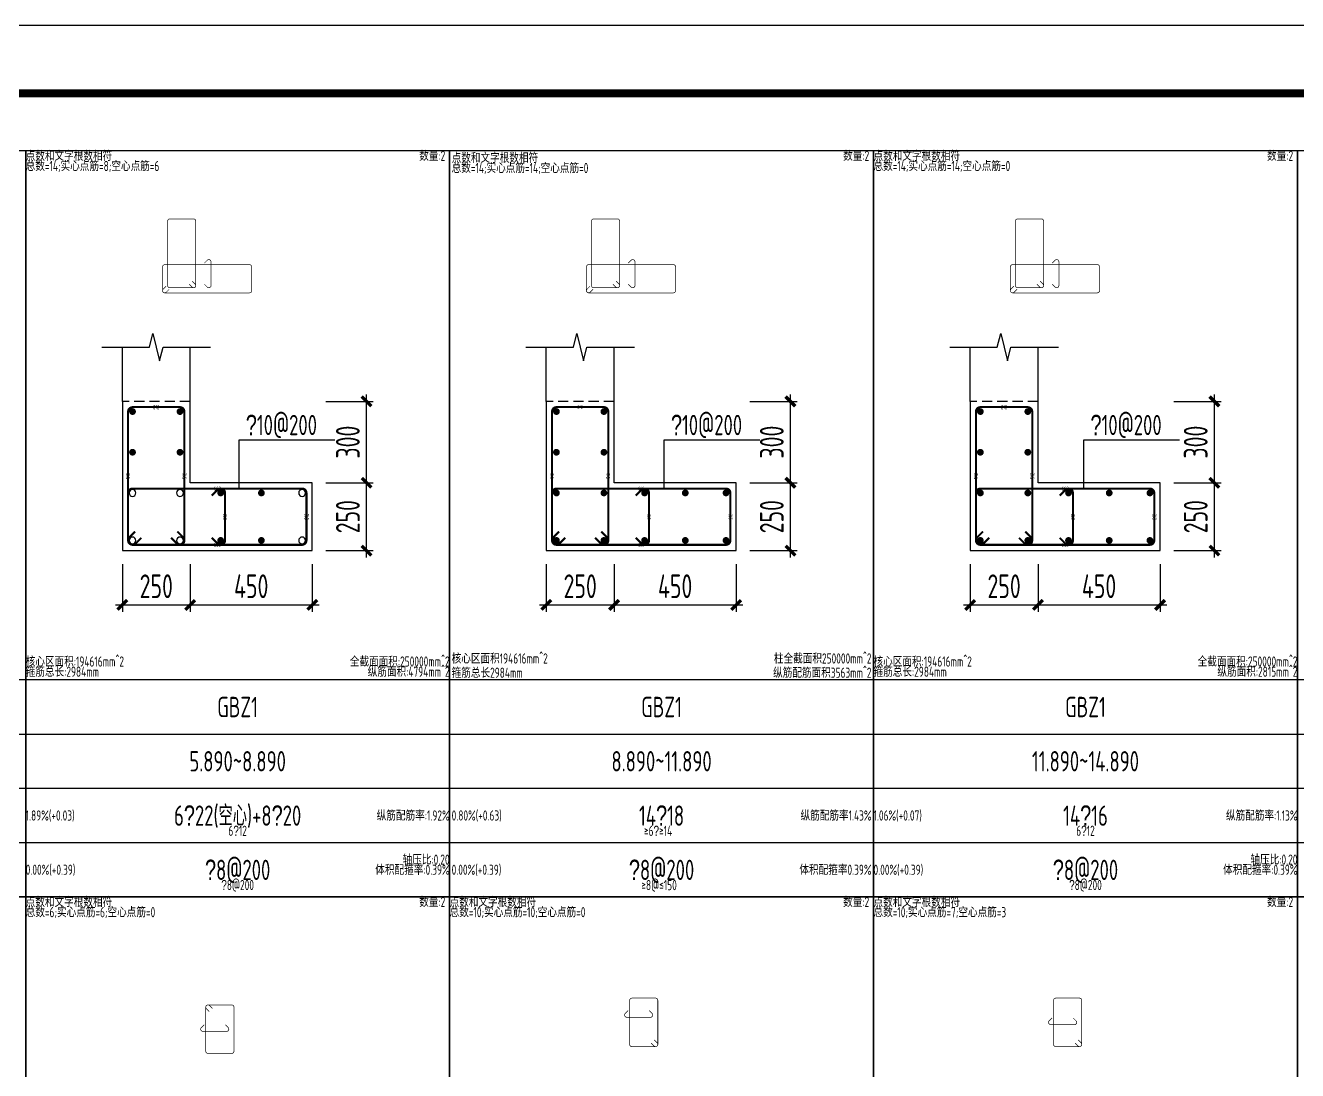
# Model space of a CAD drawing. Extents: x 154268 to 5133249, y -1832900 to 601179.
# Drawn here: x 547174 to 565929, y 585631 to 601038 of the extents above; entities that cross this region are included whole.
import ezdxf
from ezdxf.enums import TextEntityAlignment as Align

# ---------------------------------------------------------------- set-up
doc = ezdxf.new("R2010")
doc.units = 0
doc.header["$LTSCALE"] = 1000
doc.linetypes.add('DASHED', pattern=[0.75, 0.5, -0.25])
for name, color, linetype, plot in [('_TSZ_PLOT_MARK', 1, 'Continuous', False), ('墙柱归并数量', 8, 'Continuous', False), ('墙柱箍筋长度', 3, 'Continuous', False), ('墙柱配筋校核数据', 34, 'Continuous', False)]:
    doc.layers.add(name, color=color, linetype=linetype, plot=plot)
for name, color, linetype in [('A-ANNO-TITLE', 3, 'Continuous'), ('TAB', 7, 'Continuous'), ('TAB_TEXT', 7, 'Continuous'), ('THIN', 7, 'Continuous'), ('WALL_DE', 7, 'Continuous'), ('WCOL_DE', 7, 'Continuous'), ('WCOL_DE_DIM', 3, 'Continuous'), ('WCOL_DE_REIND', 1, 'Continuous'), ('WCOL_DE_REINL', 1, 'Continuous'), ('墙单独标注', 1, 'Continuous')]:
    doc.layers.add(name, color=color, linetype=linetype)
doc.styles.add('TSSD_Dimension', font='tssdeng.shx', dxfattribs={"width": 0.7, "bigfont": 'Hztxt.shx'})
doc.styles.add('TSSD_Label', font='tssdeng.shx', dxfattribs={"width": 0.7, "bigfont": 'hztxt.shx'})
doc.styles.add('tssd_rein', font='tssdeng.shx', dxfattribs={"width": 0.7, "bigfont": 'hztxt.shx'})
doc.dimstyles.new('TSSD_25_100_WCOLU_DIM', dxfattribs={"dimtxt": 350, "dimasz": 100, "dimexe": 100, "dimexo": 200, "dimgap": 100, "dimtad": 1, "dimdec": 0, "dimlfac": 0.25, "dimzin": 0, "dimdsep": 46, "dimtxsty": 'TSSD_Dimension', "dimblk": 'ARCHTICK', "dimcen": 0, "dimdle": 100, "dimclrt": 7, "dimadec": 0, "dimazin": 0, "dimtfac": 1, "dimtdec": 0, "dimtix": 1, "dimtmove": 2, "dimatfit": 3, "dimfxl": 1, "dimtolj": 1, "dimtzin": 0, "dimarcsym": 0})

# ---------------------------------------------------------------- blocks, each defined once
blk = doc.blocks.new('_ArchTick')
at = {"color": 0, "linetype": 'ByBlock', "const_width": 0.5}
blk.add_lwpolyline([(-0.71, -0.71), (0.71, 0.71)], dxfattribs=at)
blk = doc.blocks.new('*D3374')
at = {"layer": 'Defpoints', "color": 0, "transparency": 16777216}
for p in [(551403, 594296), (552203, 594296), (551403, 593296)]:
    blk.add_point(p, dxfattribs=at)
at = {"layer": 'WCOL_DE_DIM', "color": 0, "lineweight": -2, "transparency": 16777216}
for p, q in [((552203, 593196), (552203, 594396)), ((551603, 594296), (552303, 594296)), ((551603, 593296), (552303, 593296))]:
    blk.add_line(p, q, dxfattribs=at)
at = {"layer": 'WCOL_DE_DIM', "color": 0, "lineweight": -2, "transparency": 16777216, "xscale": 100, "yscale": 100, "zscale": 100}
for p, rotation in [((552203, 594296), 90), ((552203, 593296), 270)]:
    blk.add_blockref('_ArchTick', p, dxfattribs=dict(at, rotation=rotation))
at = {"layer": 'WCOL_DE_DIM', "color": 7, "transparency": 16777216, "insert": (551928, 593796), "char_height": 350, "attachment_point": 5, "rotation": 90, "style": 'TSSD_Dimension'}
blk.add_mtext('\\A1;250', dxfattribs=at)
blk = doc.blocks.new('*D3375')
at = {"layer": 'Defpoints', "color": 0, "transparency": 16777216}
for p in [(551403, 595496), (552203, 595496), (551403, 594296)]:
    blk.add_point(p, dxfattribs=at)
at = {"layer": 'WCOL_DE_DIM', "color": 0, "lineweight": -2, "transparency": 16777216}
for p, q in [((551603, 595496), (552303, 595496)), ((552203, 594196), (552203, 595596)), ((551603, 594296), (552303, 594296))]:
    blk.add_line(p, q, dxfattribs=at)
at = {"layer": 'WCOL_DE_DIM', "color": 0, "lineweight": -2, "transparency": 16777216, "xscale": 100, "yscale": 100, "zscale": 100}
for p, rotation in [((552203, 595496), 90), ((552203, 594296), 270)]:
    blk.add_blockref('_ArchTick', p, dxfattribs=dict(at, rotation=rotation))
at = {"layer": 'WCOL_DE_DIM', "color": 7, "transparency": 16777216, "insert": (551928, 594896), "char_height": 350, "attachment_point": 5, "rotation": 90, "style": 'TSSD_Dimension'}
blk.add_mtext('\\A1;300', dxfattribs=at)
blk = doc.blocks.new('*D3376')
at = {"layer": 'Defpoints', "color": 0, "transparency": 16777216}
for p in [(548603, 593296), (549603, 593296), (549603, 592496)]:
    blk.add_point(p, dxfattribs=at)
at = {"layer": 'WCOL_DE_DIM', "color": 0, "lineweight": -2, "transparency": 16777216}
for p, q in [((548603, 593096), (548603, 592396)), ((549603, 593096), (549603, 592396)), ((548503, 592496), (549703, 592496))]:
    blk.add_line(p, q, dxfattribs=at)
at = {"layer": 'WCOL_DE_DIM', "color": 0, "lineweight": -2, "transparency": 16777216, "xscale": 100, "yscale": 100, "zscale": 100, "rotation": 180}
blk.add_blockref('_ArchTick', (548603, 592496), dxfattribs=at)
at = {"layer": 'WCOL_DE_DIM', "color": 0, "lineweight": -2, "transparency": 16777216, "xscale": 100, "yscale": 100, "zscale": 100}
blk.add_blockref('_ArchTick', (549603, 592496), dxfattribs=at)
at = {"layer": 'WCOL_DE_DIM', "color": 7, "transparency": 16777216, "insert": (549103, 592771), "char_height": 350, "attachment_point": 5, "style": 'TSSD_Dimension'}
blk.add_mtext('\\A1;250', dxfattribs=at)
blk = doc.blocks.new('*D3377')
at = {"layer": 'Defpoints', "color": 0, "transparency": 16777216}
for p in [(549603, 593296), (551403, 593296), (551403, 592496)]:
    blk.add_point(p, dxfattribs=at)
at = {"layer": 'WCOL_DE_DIM', "color": 0, "lineweight": -2, "transparency": 16777216}
for p, q in [((549603, 593096), (549603, 592396)), ((551403, 593096), (551403, 592396)), ((549503, 592496), (551503, 592496))]:
    blk.add_line(p, q, dxfattribs=at)
at = {"layer": 'WCOL_DE_DIM', "color": 0, "lineweight": -2, "transparency": 16777216, "xscale": 100, "yscale": 100, "zscale": 100, "rotation": 180}
blk.add_blockref('_ArchTick', (549603, 592496), dxfattribs=at)
at = {"layer": 'WCOL_DE_DIM', "color": 0, "lineweight": -2, "transparency": 16777216, "xscale": 100, "yscale": 100, "zscale": 100}
blk.add_blockref('_ArchTick', (551403, 592496), dxfattribs=at)
at = {"layer": 'WCOL_DE_DIM', "color": 7, "transparency": 16777216, "insert": (550503, 592771), "char_height": 350, "attachment_point": 5, "style": 'TSSD_Dimension'}
blk.add_mtext('\\A1;450', dxfattribs=at)
blk = doc.blocks.new('*D3410')
at = {"layer": 'Defpoints', "color": 0, "transparency": 16777216}
for p in [(557653, 594296), (558453, 594296), (557653, 593296)]:
    blk.add_point(p, dxfattribs=at)
at = {"layer": 'WCOL_DE_DIM', "color": 0, "lineweight": -2, "transparency": 16777216}
for p, q in [((558453, 593196), (558453, 594396)), ((557853, 594296), (558553, 594296)), ((557853, 593296), (558553, 593296))]:
    blk.add_line(p, q, dxfattribs=at)
at = {"layer": 'WCOL_DE_DIM', "color": 0, "lineweight": -2, "transparency": 16777216, "xscale": 100, "yscale": 100, "zscale": 100}
for p, rotation in [((558453, 594296), 90), ((558453, 593296), 270)]:
    blk.add_blockref('_ArchTick', p, dxfattribs=dict(at, rotation=rotation))
at = {"layer": 'WCOL_DE_DIM', "color": 7, "transparency": 16777216, "insert": (558178, 593796), "char_height": 350, "attachment_point": 5, "rotation": 90, "style": 'TSSD_Dimension'}
blk.add_mtext('\\A1;250', dxfattribs=at)
blk = doc.blocks.new('*D3411')
at = {"layer": 'Defpoints', "color": 0, "transparency": 16777216}
for p in [(557653, 595496), (558453, 595496), (557653, 594296)]:
    blk.add_point(p, dxfattribs=at)
at = {"layer": 'WCOL_DE_DIM', "color": 0, "lineweight": -2, "transparency": 16777216}
for p, q in [((557853, 595496), (558553, 595496)), ((558453, 594196), (558453, 595596)), ((557853, 594296), (558553, 594296))]:
    blk.add_line(p, q, dxfattribs=at)
at = {"layer": 'WCOL_DE_DIM', "color": 0, "lineweight": -2, "transparency": 16777216, "xscale": 100, "yscale": 100, "zscale": 100}
for p, rotation in [((558453, 595496), 90), ((558453, 594296), 270)]:
    blk.add_blockref('_ArchTick', p, dxfattribs=dict(at, rotation=rotation))
at = {"layer": 'WCOL_DE_DIM', "color": 7, "transparency": 16777216, "insert": (558178, 594896), "char_height": 350, "attachment_point": 5, "rotation": 90, "style": 'TSSD_Dimension'}
blk.add_mtext('\\A1;300', dxfattribs=at)
blk = doc.blocks.new('*D3412')
at = {"layer": 'Defpoints', "color": 0, "transparency": 16777216}
for p in [(554853, 593296), (555853, 593296), (555853, 592496)]:
    blk.add_point(p, dxfattribs=at)
at = {"layer": 'WCOL_DE_DIM', "color": 0, "lineweight": -2, "transparency": 16777216}
for p, q in [((554853, 593096), (554853, 592396)), ((555853, 593096), (555853, 592396)), ((554753, 592496), (555953, 592496))]:
    blk.add_line(p, q, dxfattribs=at)
at = {"layer": 'WCOL_DE_DIM', "color": 0, "lineweight": -2, "transparency": 16777216, "xscale": 100, "yscale": 100, "zscale": 100, "rotation": 180}
blk.add_blockref('_ArchTick', (554853, 592496), dxfattribs=at)
at = {"layer": 'WCOL_DE_DIM', "color": 0, "lineweight": -2, "transparency": 16777216, "xscale": 100, "yscale": 100, "zscale": 100}
blk.add_blockref('_ArchTick', (555853, 592496), dxfattribs=at)
at = {"layer": 'WCOL_DE_DIM', "color": 7, "transparency": 16777216, "insert": (555353, 592771), "char_height": 350, "attachment_point": 5, "style": 'TSSD_Dimension'}
blk.add_mtext('\\A1;250', dxfattribs=at)
blk = doc.blocks.new('*D3413')
at = {"layer": 'Defpoints', "color": 0, "transparency": 16777216}
for p in [(555853, 593296), (557653, 593296), (557653, 592496)]:
    blk.add_point(p, dxfattribs=at)
at = {"layer": 'WCOL_DE_DIM', "color": 0, "lineweight": -2, "transparency": 16777216}
for p, q in [((555853, 593096), (555853, 592396)), ((557653, 593096), (557653, 592396)), ((555753, 592496), (557753, 592496))]:
    blk.add_line(p, q, dxfattribs=at)
at = {"layer": 'WCOL_DE_DIM', "color": 0, "lineweight": -2, "transparency": 16777216, "xscale": 100, "yscale": 100, "zscale": 100, "rotation": 180}
blk.add_blockref('_ArchTick', (555853, 592496), dxfattribs=at)
at = {"layer": 'WCOL_DE_DIM', "color": 0, "lineweight": -2, "transparency": 16777216, "xscale": 100, "yscale": 100, "zscale": 100}
blk.add_blockref('_ArchTick', (557653, 592496), dxfattribs=at)
at = {"layer": 'WCOL_DE_DIM', "color": 7, "transparency": 16777216, "insert": (556753, 592771), "char_height": 350, "attachment_point": 5, "style": 'TSSD_Dimension'}
blk.add_mtext('\\A1;450', dxfattribs=at)
blk = doc.blocks.new('*D3452')
at = {"layer": 'Defpoints', "color": 0, "transparency": 16777216}
for p in [(563903, 594296), (564703, 594296), (563903, 593296)]:
    blk.add_point(p, dxfattribs=at)
at = {"layer": 'WCOL_DE_DIM', "color": 0, "lineweight": -2, "transparency": 16777216}
for p, q in [((564703, 593196), (564703, 594396)), ((564103, 594296), (564803, 594296)), ((564103, 593296), (564803, 593296))]:
    blk.add_line(p, q, dxfattribs=at)
at = {"layer": 'WCOL_DE_DIM', "color": 0, "lineweight": -2, "transparency": 16777216, "xscale": 100, "yscale": 100, "zscale": 100}
for p, rotation in [((564703, 594296), 90), ((564703, 593296), 270)]:
    blk.add_blockref('_ArchTick', p, dxfattribs=dict(at, rotation=rotation))
at = {"layer": 'WCOL_DE_DIM', "color": 7, "transparency": 16777216, "insert": (564428, 593796), "char_height": 350, "attachment_point": 5, "rotation": 90, "style": 'TSSD_Dimension'}
blk.add_mtext('\\A1;250', dxfattribs=at)
blk = doc.blocks.new('*D3453')
at = {"layer": 'Defpoints', "color": 0, "transparency": 16777216}
for p in [(563903, 595496), (564703, 595496), (563903, 594296)]:
    blk.add_point(p, dxfattribs=at)
at = {"layer": 'WCOL_DE_DIM', "color": 0, "lineweight": -2, "transparency": 16777216}
for p, q in [((564103, 595496), (564803, 595496)), ((564703, 594196), (564703, 595596)), ((564103, 594296), (564803, 594296))]:
    blk.add_line(p, q, dxfattribs=at)
at = {"layer": 'WCOL_DE_DIM', "color": 0, "lineweight": -2, "transparency": 16777216, "xscale": 100, "yscale": 100, "zscale": 100}
for p, rotation in [((564703, 595496), 90), ((564703, 594296), 270)]:
    blk.add_blockref('_ArchTick', p, dxfattribs=dict(at, rotation=rotation))
at = {"layer": 'WCOL_DE_DIM', "color": 7, "transparency": 16777216, "insert": (564428, 594896), "char_height": 350, "attachment_point": 5, "rotation": 90, "style": 'TSSD_Dimension'}
blk.add_mtext('\\A1;300', dxfattribs=at)
blk = doc.blocks.new('*D3454')
at = {"layer": 'Defpoints', "color": 0, "transparency": 16777216}
for p in [(561103, 593296), (562103, 593296), (562103, 592496)]:
    blk.add_point(p, dxfattribs=at)
at = {"layer": 'WCOL_DE_DIM', "color": 0, "lineweight": -2, "transparency": 16777216}
for p, q in [((561103, 593096), (561103, 592396)), ((562103, 593096), (562103, 592396)), ((561003, 592496), (562203, 592496))]:
    blk.add_line(p, q, dxfattribs=at)
at = {"layer": 'WCOL_DE_DIM', "color": 0, "lineweight": -2, "transparency": 16777216, "xscale": 100, "yscale": 100, "zscale": 100, "rotation": 180}
blk.add_blockref('_ArchTick', (561103, 592496), dxfattribs=at)
at = {"layer": 'WCOL_DE_DIM', "color": 0, "lineweight": -2, "transparency": 16777216, "xscale": 100, "yscale": 100, "zscale": 100}
blk.add_blockref('_ArchTick', (562103, 592496), dxfattribs=at)
at = {"layer": 'WCOL_DE_DIM', "color": 7, "transparency": 16777216, "insert": (561603, 592771), "char_height": 350, "attachment_point": 5, "style": 'TSSD_Dimension'}
blk.add_mtext('\\A1;250', dxfattribs=at)
blk = doc.blocks.new('*D3455')
at = {"layer": 'Defpoints', "color": 0, "transparency": 16777216}
for p in [(562103, 593296), (563903, 593296), (563903, 592496)]:
    blk.add_point(p, dxfattribs=at)
at = {"layer": 'WCOL_DE_DIM', "color": 0, "lineweight": -2, "transparency": 16777216}
for p, q in [((562103, 593096), (562103, 592396)), ((563903, 593096), (563903, 592396)), ((562003, 592496), (564003, 592496))]:
    blk.add_line(p, q, dxfattribs=at)
at = {"layer": 'WCOL_DE_DIM', "color": 0, "lineweight": -2, "transparency": 16777216, "xscale": 100, "yscale": 100, "zscale": 100, "rotation": 180}
blk.add_blockref('_ArchTick', (562103, 592496), dxfattribs=at)
at = {"layer": 'WCOL_DE_DIM', "color": 0, "lineweight": -2, "transparency": 16777216, "xscale": 100, "yscale": 100, "zscale": 100}
blk.add_blockref('_ArchTick', (563903, 592496), dxfattribs=at)
at = {"layer": 'WCOL_DE_DIM', "color": 7, "transparency": 16777216, "insert": (563003, 592771), "char_height": 350, "attachment_point": 5, "style": 'TSSD_Dimension'}
blk.add_mtext('\\A1;450', dxfattribs=at)

msp = doc.modelspace()

# ---------------------------------------------------------------- linework, layer by layer
at = {"layer": '_TSZ_PLOT_MARK'}
msp.add_lwpolyline([(528403.6, 541638.3), (612503.6, 541638.3), (612503.6, 601038.3), (528403.6, 601038.3)], close=True, dxfattribs=at)
at = {"layer": 'A-ANNO-TITLE'}
msp.add_lwpolyline([(528403.6, 541638.3), (612503.6, 541638.3), (612503.6, 601038.3), (528403.6, 601038.3)], close=True, dxfattribs=at)
at = {"layer": 'A-ANNO-TITLE', "const_width": 120}
msp.add_lwpolyline([(530903.6, 542638.3), (611503.6, 542638.3), (611503.6, 600038.3), (530903.6, 600038.3)], close=True, dxfattribs=at)
at = {"layer": 'Defpoints', "linetype": 'Continuous'}
msp.add_lwpolyline([(530903.6, 600038.3), (605053.6, 600038.3), (605053.6, 542788.3), (530903.6, 542788.3)], close=True, dxfattribs=at)
at = {"layer": 'TAB'}
for points in [[(540927.7, 588191.3), (547177.7, 588191.3), (547177.7, 599191.3), (540927.7, 599191.3), (540927.7, 588191.3), (540927.7, 588991.3), (547177.7, 588991.3), (547177.7, 589791.3), (540927.7, 589791.3), (540927.7, 590591.3), (547177.7, 590591.3), (547177.7, 591391.3), (540927.7, 591391.3)], [(547177.7, 588191.3), (553427.7, 588191.3), (553427.7, 599191.3), (547177.7, 599191.3), (547177.7, 588191.3), (547177.7, 588991.3), (553427.7, 588991.3), (553427.7, 589791.3), (547177.7, 589791.3), (547177.7, 590591.3), (553427.7, 590591.3), (553427.7, 591391.3), (547177.7, 591391.3)], [(553427.7, 588191.3), (559677.7, 588191.3), (559677.7, 599191.3), (553427.7, 599191.3), (553427.7, 588191.3), (553427.7, 588991.3), (559677.7, 588991.3), (559677.7, 589791.3), (553427.7, 589791.3), (553427.7, 590591.3), (559677.7, 590591.3), (559677.7, 591391.3), (553427.7, 591391.3)], [(559677.7, 588191.3), (565927.7, 588191.3), (565927.7, 599191.3), (559677.7, 599191.3), (559677.7, 588191.3), (559677.7, 588991.3), (565927.7, 588991.3), (565927.7, 589791.3), (559677.7, 589791.3), (559677.7, 590591.3), (565927.7, 590591.3), (565927.7, 591391.3), (559677.7, 591391.3)], [(565927.7, 588191.3), (572177.7, 588191.3), (572177.7, 599191.3), (565927.7, 599191.3), (565927.7, 588191.3), (565927.7, 588991.3), (572177.7, 588991.3), (572177.7, 589791.3), (565927.7, 589791.3), (565927.7, 590591.3), (572177.7, 590591.3), (572177.7, 591391.3), (565927.7, 591391.3)], [(540927.7, 577191.3), (547177.7, 577191.3), (547177.7, 588191.3), (540927.7, 588191.3), (540927.7, 577191.3), (540927.7, 577991.3), (547177.7, 577991.3), (547177.7, 578791.3), (540927.7, 578791.3), (540927.7, 579591.3), (547177.7, 579591.3), (547177.7, 580391.3), (540927.7, 580391.3)], [(547177.7, 577191.3), (553427.7, 577191.3), (553427.7, 588191.3), (547177.7, 588191.3), (547177.7, 577191.3), (547177.7, 577991.3), (553427.7, 577991.3), (553427.7, 578791.3), (547177.7, 578791.3), (547177.7, 579591.3), (553427.7, 579591.3), (553427.7, 580391.3), (547177.7, 580391.3)], [(553427.7, 577191.3), (559677.7, 577191.3), (559677.7, 588191.3), (553427.7, 588191.3), (553427.7, 577191.3), (553427.7, 577991.3), (559677.7, 577991.3), (559677.7, 578791.3), (553427.7, 578791.3), (553427.7, 579591.3), (559677.7, 579591.3), (559677.7, 580391.3), (553427.7, 580391.3)], [(559677.7, 577191.3), (565927.7, 577191.3), (565927.7, 588191.3), (559677.7, 588191.3), (559677.7, 577191.3), (559677.7, 577991.3), (565927.7, 577991.3), (565927.7, 578791.3), (559677.7, 578791.3), (559677.7, 579591.3), (565927.7, 579591.3), (565927.7, 580391.3), (559677.7, 580391.3)], [(565927.7, 577191.3), (572177.7, 577191.3), (572177.7, 588191.3), (565927.7, 588191.3), (565927.7, 577191.3), (565927.7, 577991.3), (572177.7, 577991.3), (572177.7, 578791.3), (565927.7, 578791.3), (565927.7, 579591.3), (572177.7, 579591.3), (572177.7, 580391.3), (565927.7, 580391.3)]]:
    msp.add_lwpolyline(points, dxfattribs=at)
at = {"layer": 'THIN'}
for points in [[(548302.7, 596296.3), (549002.7, 596296.3), (549052.7, 596496.3), (549152.7, 596096.3), (549202.7, 596296.3), (549902.7, 596296.3)], [(554552.7, 596296.3), (555252.7, 596296.3), (555302.7, 596496.3), (555402.7, 596096.3), (555452.7, 596296.3), (556152.7, 596296.3)], [(560802.7, 596296.3), (561502.7, 596296.3), (561552.7, 596496.3), (561652.7, 596096.3), (561702.7, 596296.3), (562402.7, 596296.3)]]:
    msp.add_lwpolyline(points, dxfattribs=at)
at = {"layer": 'WALL_DE'}
for p, q in [((548602.7, 595496.3), (548602.7, 596296.3)), ((549602.7, 595496.3), (549602.7, 596296.3)), ((554852.7, 595496.3), (554852.7, 596296.3)), ((555852.7, 595496.3), (555852.7, 596296.3)), ((561102.7, 595496.3), (561102.7, 596296.3)), ((562102.7, 595496.3), (562102.7, 596296.3)), ((548602.7, 595496.3), (548602.7, 593296.3)), ((549602.7, 594296.3), (549602.7, 595496.3)), ((554852.7, 595496.3), (554852.7, 593296.3)), ((555852.7, 594296.3), (555852.7, 595496.3)), ((561102.7, 595496.3), (561102.7, 593296.3)), ((562102.7, 594296.3), (562102.7, 595496.3)), ((551402.7, 594296.3), (549602.7, 594296.3)), ((551402.7, 593296.3), (551402.7, 594296.3)), ((557652.7, 594296.3), (555852.7, 594296.3)), ((557652.7, 593296.3), (557652.7, 594296.3)), ((563902.7, 594296.3), (562102.7, 594296.3)), ((563902.7, 593296.3), (563902.7, 594296.3)), ((548602.7, 593296.3), (551402.7, 593296.3)), ((554852.7, 593296.3), (557652.7, 593296.3)), ((561102.7, 593296.3), (563902.7, 593296.3))]:
    msp.add_line(p, q, dxfattribs=at)
at = {"layer": 'WCOL_DE', "linetype": 'DASHED', "ltscale": 0.3}
for points in [[(548602.7, 593296.3), (551402.7, 593296.3), (551402.7, 594296.3), (549602.7, 594296.3), (549602.7, 595496.3), (548602.7, 595496.3)], [(554852.7, 593296.3), (557652.7, 593296.3), (557652.7, 594296.3), (555852.7, 594296.3), (555852.7, 595496.3), (554852.7, 595496.3)], [(561102.7, 593296.3), (563902.7, 593296.3), (563902.7, 594296.3), (562102.7, 594296.3), (562102.7, 595496.3), (561102.7, 595496.3)]]:
    msp.add_lwpolyline(points, close=True, dxfattribs=at)
at = {"layer": 'WCOL_DE_REIND', "const_width": 50}
for points in [[(548752.7, 595321.3, 1), (548752.7, 595371.3, 1), (548752.7, 595321.3, 1)], [(549452.7, 595321.3, 1), (549452.7, 595371.3, 1), (549452.7, 595321.3, 1)], [(555002.7, 595321.3, 1), (555002.7, 595371.3, 1), (555002.7, 595321.3, 1)], [(555702.7, 595321.3, 1), (555702.7, 595371.3, 1), (555702.7, 595321.3, 1)], [(561252.7, 595321.3, 1), (561252.7, 595371.3, 1), (561252.7, 595321.3, 1)], [(561952.7, 595321.3, 1), (561952.7, 595371.3, 1), (561952.7, 595321.3, 1)], [(548752.7, 594721.3, 1), (548752.7, 594771.3, 1), (548752.7, 594721.3, 1)], [(549452.7, 594721.3, 1), (549452.7, 594771.3, 1), (549452.7, 594721.3, 1)], [(555002.7, 594721.3, 1), (555002.7, 594771.3, 1), (555002.7, 594721.3, 1)], [(555702.7, 594721.3, 1), (555702.7, 594771.3, 1), (555702.7, 594721.3, 1)], [(561252.7, 594721.3, 1), (561252.7, 594771.3, 1), (561252.7, 594721.3, 1)], [(561952.7, 594721.3, 1), (561952.7, 594771.3, 1), (561952.7, 594721.3, 1)], [(550052.7, 594121.3, 1), (550052.7, 594171.3, 1), (550052.7, 594121.3, 1)], [(550652.7, 594121.3, 1), (550652.7, 594171.3, 1), (550652.7, 594121.3, 1)], [(555002.7, 594121.3, 1), (555002.7, 594171.3, 1), (555002.7, 594121.3, 1)], [(555702.7, 594121.3, 1), (555702.7, 594171.3, 1), (555702.7, 594121.3, 1)], [(556302.7, 594121.3, 1), (556302.7, 594171.3, 1), (556302.7, 594121.3, 1)], [(556902.7, 594121.3, 1), (556902.7, 594171.3, 1), (556902.7, 594121.3, 1)], [(557502.7, 594121.3, 1), (557502.7, 594171.3, 1), (557502.7, 594121.3, 1)], [(561252.7, 594121.3, 1), (561252.7, 594171.3, 1), (561252.7, 594121.3, 1)], [(561952.7, 594121.3, 1), (561952.7, 594171.3, 1), (561952.7, 594121.3, 1)], [(562552.7, 594121.3, 1), (562552.7, 594171.3, 1), (562552.7, 594121.3, 1)], [(563152.7, 594121.3, 1), (563152.7, 594171.3, 1), (563152.7, 594121.3, 1)], [(563752.7, 594121.3, 1), (563752.7, 594171.3, 1), (563752.7, 594121.3, 1)], [(550052.7, 593421.3, 1), (550052.7, 593471.3, 1), (550052.7, 593421.3, 1)], [(550652.7, 593421.3, 1), (550652.7, 593471.3, 1), (550652.7, 593421.3, 1)], [(555002.7, 593421.3, 1), (555002.7, 593471.3, 1), (555002.7, 593421.3, 1)], [(555702.7, 593421.3, 1), (555702.7, 593471.3, 1), (555702.7, 593421.3, 1)], [(556302.7, 593421.3, 1), (556302.7, 593471.3, 1), (556302.7, 593421.3, 1)], [(556902.7, 593421.3, 1), (556902.7, 593471.3, 1), (556902.7, 593421.3, 1)], [(557502.7, 593421.3, 1), (557502.7, 593471.3, 1), (557502.7, 593421.3, 1)], [(561252.7, 593421.3, 1), (561252.7, 593471.3, 1), (561252.7, 593421.3, 1)], [(561952.7, 593421.3, 1), (561952.7, 593471.3, 1), (561952.7, 593421.3, 1)], [(562552.7, 593421.3, 1), (562552.7, 593471.3, 1), (562552.7, 593421.3, 1)], [(563152.7, 593421.3, 1), (563152.7, 593471.3, 1), (563152.7, 593421.3, 1)], [(563752.7, 593421.3, 1), (563752.7, 593471.3, 1), (563752.7, 593421.3, 1)]]:
    msp.add_lwpolyline(points, format="xyb", dxfattribs=at)
at = {"layer": 'WCOL_DE_REIND'}
for points in [[(548752.7, 594096.3, 1), (548752.7, 594196.3, 1), (548752.7, 594096.3, 1)], [(549452.7, 594096.3, 1), (549452.7, 594196.3, 1), (549452.7, 594096.3, 1)], [(551252.7, 594096.3, 1), (551252.7, 594196.3, 1), (551252.7, 594096.3, 1)], [(548752.7, 593396.3, 1), (548752.7, 593496.3, 1), (548752.7, 593396.3, 1)], [(549452.7, 593396.3, 1), (549452.7, 593496.3, 1), (549452.7, 593396.3, 1)], [(551252.7, 593396.3, 1), (551252.7, 593496.3, 1), (551252.7, 593396.3, 1)]]:
    msp.add_lwpolyline(points, format="xyb", dxfattribs=at)
at = {"layer": 'WCOL_DE_REINL'}
for points, const_width in [([(549633.3, 597269.2), (549675.7, 597226.8, -0.6681786), (549652.7, 597171.3), (549302.7, 597171.3, -0.4142136), (549270.2, 597203.8), (549270.2, 598153.8, -0.4142136), (549302.7, 598186.3), (549652.7, 598186.3, -0.4142136), (549685.2, 598153.8), (549685.2, 597203.8, -0.6681786), (549629.7, 597180.8), (549587.3, 597223.3)], 10), ([(555883.3, 597269.2), (555925.7, 597226.8, -0.6681786), (555902.7, 597171.3), (555552.7, 597171.3, -0.4142136), (555520.2, 597203.8), (555520.2, 598153.8, -0.4142136), (555552.7, 598186.3), (555902.7, 598186.3, -0.4142136), (555935.2, 598153.8), (555935.2, 597203.8, -0.6681786), (555879.7, 597180.8), (555837.3, 597223.3)], 10), ([(562133.3, 597269.2), (562175.7, 597226.8, -0.6681786), (562152.7, 597171.3), (561802.7, 597171.3, -0.4142136), (561770.2, 597203.8), (561770.2, 598153.8, -0.4142136), (561802.7, 598186.3), (562152.7, 598186.3, -0.4142136), (562185.2, 598153.8), (562185.2, 597203.8, -0.6681786), (562129.7, 597180.8), (562087.3, 597223.3)], 10), ([(549812.3, 597223.3), (549854.7, 597180.8, 0.6681786), (549910.2, 597203.8), (549910.2, 597553.8, 0.6681786), (549854.7, 597576.8), (549812.3, 597534.4)], 10), ([(556062.3, 597223.3), (556104.7, 597180.8, 0.6681786), (556160.2, 597203.8), (556160.2, 597553.8, 0.6681786), (556104.7, 597576.8), (556062.3, 597534.4)], 10), ([(562312.3, 597223.3), (562354.7, 597180.8, 0.6681786), (562410.2, 597203.8), (562410.2, 597553.8, 0.6681786), (562354.7, 597576.8), (562312.3, 597534.4)], 10), ([(549293.1, 597148.3), (549250.7, 597105.8, -0.6681786), (549195.2, 597128.8), (549195.2, 597478.8, -0.4142136), (549227.7, 597511.3), (550477.7, 597511.3, -0.4142136), (550510.2, 597478.8), (550510.2, 597128.8, -0.4142136), (550477.7, 597096.3), (549227.7, 597096.3, -0.6681786), (549204.7, 597151.8), (549247.1, 597194.2)], 10), ([(555543.1, 597148.3), (555500.7, 597105.8, -0.6681786), (555445.2, 597128.8), (555445.2, 597478.8, -0.4142136), (555477.7, 597511.3), (556727.7, 597511.3, -0.4142136), (556760.2, 597478.8), (556760.2, 597128.8, -0.4142136), (556727.7, 597096.3), (555477.7, 597096.3, -0.6681786), (555454.7, 597151.8), (555497.1, 597194.2)], 10), ([(561793.1, 597148.3), (561750.7, 597105.8, -0.6681786), (561695.2, 597128.8), (561695.2, 597478.8, -0.4142136), (561727.7, 597511.3), (562977.7, 597511.3, -0.4142136), (563010.2, 597478.8), (563010.2, 597128.8, -0.4142136), (562977.7, 597096.3), (561727.7, 597096.3, -0.6681786), (561704.7, 597151.8), (561747.1, 597194.2)], 10), ([(549413.8, 593577.1), (549498.7, 593492.3, -0.6681786), (549452.7, 593381.3), (548752.7, 593381.3, -0.4142136), (548687.7, 593446.3), (548687.7, 595346.3, -0.4142136), (548752.7, 595411.3), (549452.7, 595411.3, -0.4142136), (549517.7, 595346.3), (549517.7, 593446.3, -0.6681786), (549406.7, 593400.4), (549321.9, 593485.2)], 30), ([(555663.8, 593577.1), (555748.7, 593492.3, -0.6681786), (555702.7, 593381.3), (555002.7, 593381.3, -0.4142136), (554937.7, 593446.3), (554937.7, 595346.3, -0.4142136), (555002.7, 595411.3), (555702.7, 595411.3, -0.4142136), (555767.7, 595346.3), (555767.7, 593446.3, -0.6681786), (555656.7, 593400.4), (555571.9, 593485.2)], 30), ([(561913.8, 593577.1), (561998.7, 593492.3, -0.6681786), (561952.7, 593381.3), (561252.7, 593381.3, -0.4142136), (561187.7, 593446.3), (561187.7, 595346.3, -0.4142136), (561252.7, 595411.3), (561952.7, 595411.3, -0.4142136), (562017.7, 595346.3), (562017.7, 593446.3, -0.6681786), (561906.7, 593400.4), (561821.9, 593485.2)], 30), ([(548883.5, 593485.2), (548798.7, 593400.4, -0.6681786), (548687.7, 593446.3), (548687.7, 594146.3, -0.4142136), (548752.7, 594211.3), (551252.7, 594211.3, -0.4142136), (551317.7, 594146.3), (551317.7, 593446.3, -0.4142136), (551252.7, 593381.3), (548752.7, 593381.3, -0.6681786), (548706.7, 593492.3), (548791.6, 593577.1)], 30), ([(555133.5, 593485.2), (555048.7, 593400.4, -0.6681786), (554937.7, 593446.3), (554937.7, 594146.3, -0.4142136), (555002.7, 594211.3), (557502.7, 594211.3, -0.4142136), (557567.7, 594146.3), (557567.7, 593446.3, -0.4142136), (557502.7, 593381.3), (555002.7, 593381.3, -0.6681786), (554956.7, 593492.3), (555041.6, 593577.1)], 30), ([(561383.5, 593485.2), (561298.7, 593400.4, -0.6681786), (561187.7, 593446.3), (561187.7, 594146.3, -0.4142136), (561252.7, 594211.3), (563752.7, 594211.3, -0.4142136), (563817.7, 594146.3), (563817.7, 593446.3, -0.4142136), (563752.7, 593381.3), (561252.7, 593381.3, -0.6681786), (561206.7, 593492.3), (561291.6, 593577.1)], 30), ([(556445.8, 586081.7), (556488.2, 586039.3, -0.6681786), (556465.2, 585983.8), (556115.2, 585983.8, -0.4142136), (556082.7, 586016.3), (556082.7, 586666.3, -0.4142136), (556115.2, 586698.8), (556465.2, 586698.8, -0.4142136), (556497.7, 586666.3), (556497.7, 586016.3, -0.6681786), (556442.2, 585993.3), (556399.8, 586035.8)], 10), ([(562695.8, 586081.7), (562738.2, 586039.3, -0.6681786), (562715.2, 585983.8), (562365.2, 585983.8, -0.4142136), (562332.7, 586016.3), (562332.7, 586666.3, -0.4142136), (562365.2, 586698.8), (562715.2, 586698.8, -0.4142136), (562747.7, 586666.3), (562747.7, 586016.3, -0.6681786), (562692.2, 585993.3), (562649.8, 586035.8)], 10), ([(549884.6, 586500.9), (549842.2, 586543.3, -0.6681782), (549865.2, 586598.8), (550215.2, 586598.8, -0.4142136), (550247.7, 586566.3), (550247.7, 585916.3, -0.4142136), (550215.2, 585883.8), (549865.2, 585883.8, -0.4142177), (549832.7, 585916.3), (549832.7, 586566.3, -0.6681788), (549888.2, 586589.3), (549930.6, 586546.9)], 10), ([(556059.6, 586515.1), (556017.2, 586472.6, 0.6681786), (556040.2, 586417.2), (556390.2, 586417.2, 0.6681786), (556413.2, 586472.6), (556370.8, 586515.1)], 10), ([(549809.6, 586306.7), (549767.2, 586264.3, 0.6681786), (549790.2, 586208.8), (550140.2, 586208.8, 0.6681786), (550163.2, 586264.3), (550120.8, 586306.7)], 10), ([(562309.6, 586406.7), (562267.2, 586364.3, 0.6681786), (562290.2, 586308.8), (562640.2, 586308.8, 0.6681786), (562663.2, 586364.3), (562620.8, 586406.7)], 10)]:
    msp.add_lwpolyline(points, format="xyb", dxfattribs=dict(at, const_width=const_width))
at = {"layer": 'WCOL_DE_REINL', "color": 6, "const_width": 30}
for points in [[(549921.9, 593485.2), (550006.7, 593400.4, 0.6681786), (550117.7, 593446.3), (550117.7, 594146.3, 0.6681786), (550006.7, 594192.3), (549921.9, 594107.4)], [(556171.9, 593485.2), (556256.7, 593400.4, 0.6681786), (556367.7, 593446.3), (556367.7, 594146.3, 0.6681786), (556256.7, 594192.3), (556171.9, 594107.4)], [(562421.9, 593485.2), (562506.7, 593400.4, 0.6681786), (562617.7, 593446.3), (562617.7, 594146.3, 0.6681786), (562506.7, 594192.3), (562421.9, 594107.4)]]:
    msp.add_lwpolyline(points, format="xyb", dxfattribs=at)
at = {"layer": '墙单独标注'}
for p, q in [((550317.9, 594924.8), (550317.9, 594211.3)), ((556585.8, 594924.8), (556585.8, 594211.3)), ((562771.2, 594924.8), (562771.2, 594211.3))]:
    msp.add_line(p, q, dxfattribs=at)
for points in [[(551735.9, 594924.8), (550317.9, 594924.8)], [(558003.8, 594924.8), (556585.8, 594924.8)], [(564189.2, 594924.8), (562771.2, 594924.8)]]:
    msp.add_lwpolyline(points, dxfattribs=at)

# ---------------------------------------------------------------- texts
at = {"layer": 'TAB_TEXT', "style": 'TSSD_Label', "width": 0.7}
for s, p in [('GBZ1', (550302.7, 590991.3)), ('GBZ1', (556552.7, 590991.3)), ('GBZ1', (562802.7, 590991.3)), ('5.890~8.890', (550302.7, 590191.3)), ('8.890~11.890', (556552.7, 590191.3)), ('11.890~14.890', (562802.7, 590191.3)), ('6\ue53222(空心)+8\ue53220', (550302.7, 589391.3)), ('14\ue53218', (556552.7, 589391.3)), ('14\ue53216', (562802.7, 589391.3)), ('\ue5328@200', (550302.7, 588591.3)), ('\ue5328@200', (556552.7, 588591.3)), ('\ue5328@200', (562802.7, 588591.3))]:
    msp.add_text(s, height=300, dxfattribs=at).set_placement(p, align=Align.MIDDLE)
at = {"layer": '墙单独标注', "style": 'TSSD_Label', "width": 0.7}
for p in [(550947.9, 595149.7), (557215.8, 595149.7), (563401.2, 595149.7)]:
    msp.add_text('\ue53210@200', height=300, dxfattribs=at).set_placement(p, align=Align.MIDDLE)
at = {"layer": '墙柱归并数量', "style": 'TSSD_Label', "width": 0.7}
for p in [(553427.7, 599191.3), (559677.7, 599191.3), (565927.7, 599191.3), (553427.7, 588191.3), (559677.7, 588191.3), (559677.7, 588191.3), (565927.7, 588191.3)]:
    msp.add_text('数量:2 ', height=150, dxfattribs=at).set_placement(p, align=Align.TOP_RIGHT)
at = {"layer": '墙柱箍筋长度', "width": 0.7}
for s, height, style, p in [('212', 60, 'TSSD_Label', (549102.7, 595411.3)), ('212', 54, 'tssd_rein', (555352.7, 595411.3)), ('212', 60, 'TSSD_Label', (561602.7, 595411.3)), ('662', 60, 'TSSD_Label', (550002.7, 594211.3)), ('662', 54, 'tssd_rein', (556252.7, 594211.3)), ('662', 60, 'TSSD_Label', (562502.7, 594211.3)), ('662', 60, 'TSSD_Label', (550002.7, 593381.3)), ('662', 54, 'tssd_rein', (556252.7, 593381.3)), ('662', 60, 'TSSD_Label', (562502.7, 593381.3))]:
    msp.add_text(s, height=height, dxfattribs=dict(at, style=style)).set_placement(p, align=Align.MIDDLE_CENTER)
for s, height, style, p in [('512', 60, 'TSSD_Label', (548687.7, 594396.3)), ('512', 60, 'TSSD_Label', (549517.7, 594396.3)), ('512', 54, 'tssd_rein', (554937.7, 594396.3)), ('512', 54, 'tssd_rein', (555767.7, 594396.3)), ('512', 60, 'TSSD_Label', (561187.7, 594396.3)), ('512', 60, 'TSSD_Label', (562017.7, 594396.3)), ('212', 60, 'TSSD_Label', (550117.7, 593796.3)), ('212', 60, 'TSSD_Label', (551317.7, 593796.3)), ('212', 54, 'tssd_rein', (556367.7, 593796.3)), ('212', 54, 'tssd_rein', (557567.7, 593796.3)), ('212', 60, 'TSSD_Label', (562617.7, 593796.3)), ('212', 60, 'TSSD_Label', (563817.7, 593796.3))]:
    msp.add_text(s, height=height, rotation=90, dxfattribs=dict(at, style=style)).set_placement(p, align=Align.MIDDLE_CENTER)
at = {"layer": '墙柱配筋校核数据', "style": 'TSSD_Label', "width": 0.7}
for s, p in [('点数和文字根数相符', (547177.7, 599191.3)), ('总数=14;实心点筋=8;空心点筋=6', (547177.7, 599041.3)), ('点数和文字根数相符', (559677.7, 599191.3)), ('总数=14;实心点筋=14;空心点筋=0', (559677.7, 599041.3)), ('点数和文字根数相符', (547177.7, 588191.3)), ('点数和文字根数相符', (553427.7, 588191.3)), ('点数和文字根数相符', (553427.7, 588191.3)), ('点数和文字根数相符', (559677.7, 588191.3)), ('总数=6;实心点筋=6;空心点筋=0', (547177.7, 588041.3)), ('总数=10;实心点筋=10;空心点筋=0', (553427.7, 588041.3)), ('总数=10;实心点筋=7;空心点筋=3', (559677.7, 588041.3))]:
    msp.add_text(s, height=150, dxfattribs=at).set_placement(p, align=Align.TOP_LEFT)
at = {"layer": '墙柱配筋校核数据', "width": 0.7}
for s, style, p in [('点数和文字根数相符', 'tssd_rein', (553457.7, 599086.3)), ('总数=14;实心点筋=14;空心点筋=0', 'tssd_rein', (553457.7, 598936.3)), ('核心区面积194616mm^ 2', 'tssd_rein', (553457.7, 591706.3)), ('箍筋总长2984mm', 'tssd_rein', (553457.7, 591496.3)), ('1.89%(+0.03)', 'TSSD_Label', (547177.7, 589391.3)), ('0.80%(+0.63)', 'tssd_rein', (553457.7, 589391.3)), ('1.06%(+0.07)', 'TSSD_Label', (559677.7, 589391.3)), ('0.00%(+0.39)', 'TSSD_Label', (547177.7, 588591.3)), ('0.00%(+0.39)', 'tssd_rein', (553457.7, 588591.3)), ('0.00%(+0.39)', 'TSSD_Label', (559677.7, 588591.3))]:
    msp.add_text(s, height=150, dxfattribs=dict(at, style=style)).set_placement(p, align=Align.MIDDLE_LEFT)
at = {"layer": '墙柱配筋校核数据', "style": 'TSSD_Label', "width": 0.7}
for s, p in [('核心区面积:194616mm^ 2', (547177.7, 591541.3)), ('核心区面积:194616mm^ 2', (559677.7, 591541.3)), ('箍筋总长:2984mm', (547177.7, 591391.3)), ('箍筋总长:2984mm', (559677.7, 591391.3))]:
    msp.add_text(s, height=150, dxfattribs=at).set_placement(p, align=Align.BOTTOM_LEFT)
for s, p in [('全截面面积:250000mm^ 2', (553427.7, 591541.3)), ('全截面面积:250000mm^ 2', (565927.7, 591541.3)), ('纵筋面积:4794mm^ 2', (553427.7, 591391.3)), ('纵筋面积:2815mm^ 2', (565927.7, 591391.3))]:
    msp.add_text(s, height=150, dxfattribs=at).set_placement(p, align=Align.BOTTOM_RIGHT)
at = {"layer": '墙柱配筋校核数据', "width": 0.7}
for s, style, p in [('柱全截面积250000mm^ 2', 'tssd_rein', (559647.7, 591706.3)), ('纵筋配筋面积3563mm^ 2', 'tssd_rein', (559647.7, 591496.3)), ('纵筋配筋率:1.92%', 'TSSD_Label', (553427.7, 589391.3)), ('纵筋配筋率1.43%', 'tssd_rein', (559647.7, 589391.3)), ('纵筋配筋率:1.13%', 'TSSD_Label', (565927.7, 589391.3)), ('轴压比:0.20', 'TSSD_Label', (553427.7, 588741.3)), ('轴压比:0.20', 'TSSD_Label', (565927.7, 588741.3)), ('体积配箍率:0.39%', 'TSSD_Label', (553427.7, 588591.3)), ('体积配箍率0.39%', 'tssd_rein', (559647.7, 588591.3)), ('体积配箍率:0.39%', 'TSSD_Label', (565927.7, 588591.3))]:
    msp.add_text(s, height=150, dxfattribs=dict(at, style=style)).set_placement(p, align=Align.MIDDLE_RIGHT)
at = {"layer": '墙柱配筋校核数据', "style": 'TSSD_Label', "width": 0.7}
for s, p in [('6\ue53212', (550302.7, 589166.3)), ('6\ue53212', (562802.7, 589166.3)), ('\ue5328@200', (550302.7, 588366.3)), ('\ue5328@200', (562802.7, 588366.3))]:
    msp.add_text(s, height=150, dxfattribs=at).set_placement(p, align=Align.MIDDLE_CENTER)
at = {"layer": '墙柱配筋校核数据', "color": 34, "style": 'tssd_rein', "width": 0.7}
msp.add_text('≥6\ue532≥14', height=150, dxfattribs=at).set_placement((556293.1, 589090.2))
at = {"layer": '墙柱配筋校核数据', "color": 1, "style": 'tssd_rein', "width": 0.7}
msp.add_text('≥8@≤150', height=150, dxfattribs=at).set_placement((556254.8, 588290.2))

# ---------------------------------------------------------------- dimensions: what is measured, and where the dimension line sits
at = {"layer": 'WCOL_DE_DIM'}
for base, p1, p2, picture, middle in [((552202.7, 595496.3), (551402.7, 594296.3), (551402.7, 595496.3), '*D3375', (551927.7, 594896.3)), ((558452.7, 595496.3), (557652.7, 594296.3), (557652.7, 595496.3), '*D3411', (558177.7, 594896.3)), ((564702.7, 595496.3), (563902.7, 594296.3), (563902.7, 595496.3), '*D3453', (564427.7, 594896.3)), ((552202.7, 594296.3), (551402.7, 593296.3), (551402.7, 594296.3), '*D3374', (551927.7, 593796.3)), ((558452.7, 594296.3), (557652.7, 593296.3), (557652.7, 594296.3), '*D3410', (558177.7, 593796.3)), ((564702.7, 594296.3), (563902.7, 593296.3), (563902.7, 594296.3), '*D3452', (564427.7, 593796.3))]:
    dim = msp.add_linear_dim(base=base, p1=p1, p2=p2, angle=90, dimstyle='TSSD_25_100_WCOLU_DIM', dxfattribs=at)
    dim.commit()
    dim.dimension.update_dxf_attribs({"geometry": picture, "text_midpoint": middle})
for base, p1, p2, picture, middle in [((549602.7, 592496.3), (548602.7, 593296.3), (549602.7, 593296.3), '*D3376', (549102.7, 592771.3)), ((551402.7, 592496.3), (549602.7, 593296.3), (551402.7, 593296.3), '*D3377', (550502.7, 592771.3)), ((555852.7, 592496.3), (554852.7, 593296.3), (555852.7, 593296.3), '*D3412', (555352.7, 592771.3)), ((557652.7, 592496.3), (555852.7, 593296.3), (557652.7, 593296.3), '*D3413', (556752.7, 592771.3)), ((562102.7, 592496.3), (561102.7, 593296.3), (562102.7, 593296.3), '*D3454', (561602.7, 592771.3)), ((563902.7, 592496.3), (562102.7, 593296.3), (563902.7, 593296.3), '*D3455', (563002.7, 592771.3))]:
    dim = msp.add_linear_dim(base=base, p1=p1, p2=p2, dimstyle='TSSD_25_100_WCOLU_DIM', dxfattribs=at)
    dim.commit()
    dim.dimension.update_dxf_attribs({"geometry": picture, "text_midpoint": middle})

doc.saveas('drawing.dxf')
